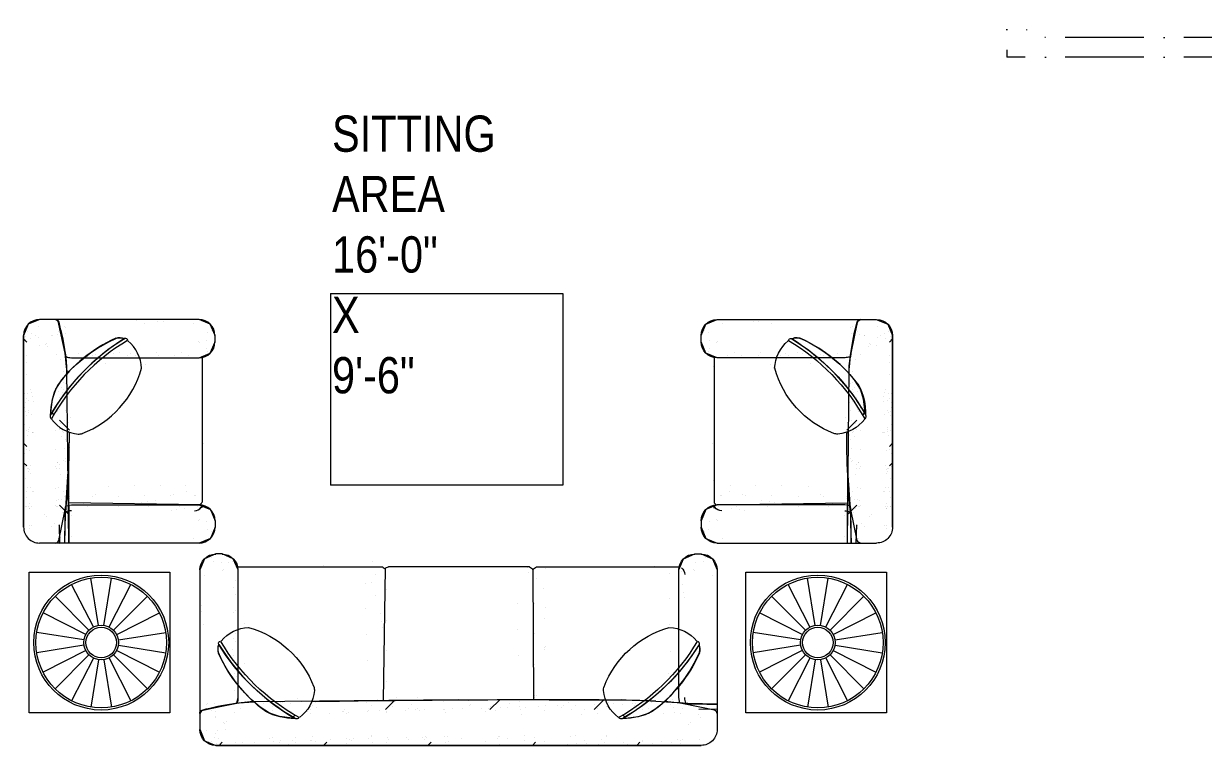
# Model space of a CAD drawing. Extents: x -454308 to 890911, y -14103 to 1343694.
# Drawn here: x 202009.6 to 202189.7, y 662261.1 to 662371.2 of the extents above; entities that cross this region are included whole.
import ezdxf

# ---------------------------------------------------------------- set-up
doc = ezdxf.new("R2010")
doc.units = 0
doc.header["$MEASUREMENT"] = 0
doc.linetypes.add('ACAD_ISO10W100', pattern=[18, 12, -3, 0, -3])
doc.layers.add('A-FURN', color=35, linetype='Continuous', lineweight=5)
doc.layers.add('TXT', color=42, linetype='Continuous', lineweight=25)
doc.layers.add('railing', color=162, linetype='Continuous')
doc.styles.get("Standard").update_dxf_attribs({"font": 'stylu.ttf', "height": 7})

# ---------------------------------------------------------------- blocks, each defined once
blk = doc.blocks.new('SIDE TABLE')
at = {"layer": 'A-FURN'}
for p, q in [((4047485.96, -8371758.1), (4047485.96, -8371740.23)), ((4047485.96, -8371740.23), (4047503.85, -8371740.23)), ((4047503.85, -8371740.23), (4047503.85, -8371758.1)), ((4047503.85, -8371758.1), (4047485.96, -8371758.1))]:
    blk.add_line(p, q, dxfattribs=at)
at = {"layer": 'A-FURN', "ltscale": 5}
for p, q in [((4047494.77, -8371746.98), (4047493.82, -8371740.96)), ((4047495.47, -8371746.98), (4047496.42, -8371740.96)), ((4047494.12, -8371747.19), (4047491.35, -8371741.77)), ((4047496.13, -8371747.19), (4047498.89, -8371741.77)), ((4047493.56, -8371747.6), (4047489.25, -8371743.29)), ((4047496.69, -8371747.6), (4047500.99, -8371743.29)), ((4047493.15, -8371748.16), (4047487.72, -8371745.4)), ((4047497.09, -8371748.16), (4047502.52, -8371745.4)), ((4047492.93, -8371748.82), (4047486.92, -8371747.87)), ((4047497.31, -8371748.82), (4047503.32, -8371747.87)), ((4047492.93, -8371749.51), (4047486.92, -8371750.47)), ((4047493.15, -8371750.17), (4047487.72, -8371752.94)), ((4047497.09, -8371750.17), (4047502.52, -8371752.94)), ((4047497.31, -8371749.51), (4047503.32, -8371750.47)), ((4047493.56, -8371750.73), (4047489.25, -8371755.04)), ((4047494.12, -8371751.14), (4047491.35, -8371756.57)), ((4047494.77, -8371751.35), (4047493.82, -8371757.37)), ((4047495.47, -8371751.35), (4047496.42, -8371757.37)), ((4047496.13, -8371751.14), (4047498.89, -8371756.57)), ((4047496.69, -8371750.73), (4047500.99, -8371755.04))]:
    blk.add_line(p, q, dxfattribs=at)
for radius in [8.58, 8.31, 2.21, 1.94]:
    blk.add_circle((4047495.12, -8371749.17), radius, dxfattribs=at)
blk = doc.blocks.new('3 STR')
at = {"layer": 'A-FURN', "lineweight": 13}
for p, q in [((4060826.48, -8377273.69), (4060826.48, -8377273.69)), ((4060827, -8377273.72), (4060827, -8377273.72)), ((4060827.4, -8377274.35), (4060827.4, -8377274.35)), ((4060901.75, -8377273.12), (4060827.65, -8377273.12)), ((4060827.78, -8377273.42), (4060827.78, -8377273.42)), ((4060828.12, -8377274.17), (4060828.12, -8377274.17)), ((4060828.66, -8377273.6), (4060828.18, -8377273.12)), ((4060828.22, -8377273.39), (4060828.22, -8377273.39)), ((4060830.67, -8377273.51), (4060830.67, -8377273.51)), ((4060831.82, -8377273.56), (4060831.82, -8377273.56)), ((4060832.62, -8377273.17), (4060832.62, -8377273.17)), ((4060833.57, -8377273.61), (4060833.57, -8377273.61)), ((4060835.91, -8377274.12), (4060835.91, -8377274.12)), ((4060836.39, -8377274.38), (4060836.39, -8377274.38)), ((4060836.46, -8377273.7), (4060836.46, -8377273.7)), ((4060837.33, -8377273.62), (4060837.33, -8377273.62)), ((4060837.59, -8377273.9), (4060837.59, -8377273.9)), ((4060838.7, -8377273.32), (4060838.7, -8377273.32)), ((4060839.36, -8377273.79), (4060839.36, -8377273.79)), ((4060839.77, -8377274.29), (4060839.77, -8377274.29)), ((4060839.88, -8377273.5), (4060839.88, -8377273.5)), ((4060842.05, -8377273.9), (4060842.05, -8377273.9)), ((4060842.25, -8377273.89), (4060842.25, -8377273.89)), ((4060842.46, -8377274.53), (4060842.46, -8377274.53)), ((4060842.93, -8377273.77), (4060842.93, -8377273.77)), ((4060844.6, -8377273.6), (4060844.11, -8377273.12)), ((4060845.15, -8377273.98), (4060845.15, -8377273.98)), ((4060847.56, -8377274.23), (4060847.56, -8377274.23)), ((4060847.68, -8377273.34), (4060847.68, -8377273.34)), ((4060848.04, -8377274.08), (4060848.04, -8377274.08)), ((4060848.44, -8377273.83), (4060848.44, -8377273.83)), ((4060848.69, -8377274.1), (4060848.69, -8377274.1)), ((4060850.94, -8377274.17), (4060850.94, -8377274.17)), ((4060851.43, -8377274.4), (4060851.43, -8377274.4)), ((4060851.45, -8377274.56), (4060851.45, -8377274.56)), ((4060851.54, -8377273.61), (4060851.54, -8377273.61)), ((4060853.76, -8377273.49), (4060853.76, -8377273.49)), ((4060853.84, -8377274.27), (4060853.84, -8377274.27)), ((4060854.03, -8377273.97), (4060854.03, -8377273.97)), ((4060856.73, -8377274.36), (4060856.73, -8377274.36)), ((4060857.11, -8377274.07), (4060857.11, -8377274.07)), ((4060859.22, -8377274.34), (4060859.22, -8377274.34)), ((4060859.38, -8377273.12), (4060859.38, -8377273.12)), ((4060859.54, -8377274.03), (4060859.54, -8377274.03)), ((4060859.63, -8377274.46), (4060859.63, -8377274.46)), ((4060859.8, -8377274.31), (4060859.8, -8377274.31)), ((4060860.54, -8377273.6), (4060860.05, -8377273.12)), ((4060862.52, -8377274.55), (4060862.52, -8377274.55)), ((4060862.74, -8377273.52), (4060862.74, -8377273.52)), ((4060863.09, -8377274.51), (4060863.09, -8377274.51)), ((4060863.19, -8377273.73), (4060863.19, -8377273.73)), ((4060865.14, -8377274.18), (4060865.14, -8377274.18)), ((4060868.82, -8377273.66), (4060868.82, -8377273.66)), ((4060870.65, -8377274.24), (4060870.65, -8377274.24)), ((4060870.88, -8377274.46), (4060870.88, -8377274.46)), ((4060870.9, -8377274.51), (4060870.9, -8377274.51)), ((4060871.04, -8377273.23), (4060871.04, -8377273.23)), ((4060872.17, -8377274.24), (4060872.17, -8377274.24)), ((4060874.75, -8377274.62), (4060874.75, -8377274.62)), ((4060874.85, -8377273.84), (4060874.85, -8377273.84)), ((4060875.49, -8377273.12), (4060875.49, -8377273.12)), ((4060876.47, -8377273.6), (4060875.99, -8377273.12)), ((4060876.24, -8377274.38), (4060876.24, -8377274.38)), ((4060877.8, -8377273.69), (4060877.8, -8377273.69)), ((4060878.39, -8377273.21), (4060878.39, -8377273.21)), ((4060878.83, -8377273.18), (4060878.83, -8377273.18)), ((4060881.28, -8377273.31), (4060881.28, -8377273.31)), ((4060881.75, -8377274.44), (4060881.75, -8377274.44)), ((4060882.53, -8377274.57), (4060882.53, -8377274.57)), ((4060882.69, -8377273.35), (4060882.69, -8377273.35)), ((4060883.47, -8377273.21), (4060883.47, -8377273.21)), ((4060883.87, -8377273.84), (4060883.87, -8377273.84)), ((4060884.18, -8377273.4), (4060884.18, -8377273.4)), ((4060886.15, -8377273.28), (4060886.15, -8377273.28)), ((4060886.51, -8377273.95), (4060886.51, -8377273.95)), ((4060887.07, -8377273.5), (4060887.07, -8377273.5)), ((4060887.23, -8377274.42), (4060887.23, -8377274.42)), ((4060887.34, -8377274.59), (4060887.34, -8377274.59)), ((4060889.97, -8377273.59), (4060889.97, -8377273.59)), ((4060890.48, -8377273.29), (4060890.48, -8377273.29)), ((4060891.49, -8377273.15), (4060891.49, -8377273.15)), ((4060892.41, -8377273.6), (4060891.93, -8377273.12)), ((4060892.86, -8377273.69), (4060892.86, -8377273.69)), ((4060892.86, -8377273.87), (4060892.86, -8377273.87)), ((4060894.35, -8377273.46), (4060894.35, -8377273.46)), ((4060895.76, -8377273.78), (4060895.76, -8377273.78)), ((4060897, -8377273.21), (4060897, -8377273.21)), ((4060897.25, -8377273.49), (4060897.25, -8377273.49)), ((4060898.16, -8377274.06), (4060898.16, -8377274.06)), ((4060898.53, -8377273.38), (4060898.53, -8377273.38)), ((4060898.66, -8377273.88), (4060898.66, -8377273.88)), ((4060898.93, -8377274.01), (4060898.93, -8377274.01)), ((4060901.55, -8377273.97), (4060901.55, -8377273.97)), ((4060825.22, -8377299.89), (4060825.22, -8377275.55)), ((4060826.22, -8377275.44), (4060826.22, -8377275.44)), ((4060827.68, -8377275), (4060827.68, -8377275)), ((4060827.96, -8377275.4), (4060827.96, -8377275.4)), ((4060828.85, -8377276.64), (4060828.85, -8377276.64)), ((4060829.05, -8377276.49), (4060829.05, -8377276.49)), ((4060829.12, -8377275.54), (4060829.12, -8377275.54)), ((4060899.82, -8377276.29), (4060899.82, -8377276.29)), ((4060900.07, -8377276.57), (4060900.07, -8377276.57)), ((4060904.18, -8377299.89), (4060904.18, -8377275.55)), ((4060826.99, -8377278.4), (4060826.99, -8377278.4)), ((4060827.59, -8377278.22), (4060827.59, -8377278.22)), ((4060827.63, -8377277.47), (4060827.63, -8377277.47)), ((4060827.69, -8377277.44), (4060827.69, -8377277.44)), ((4060829.31, -8377276.77), (4060829.31, -8377276.77)), ((4060830.5, -8377278.08), (4060830.5, -8377278.08)), ((4060835.37, -8377278.17), (4060835.37, -8377278.17)), ((4060836.02, -8377278.14), (4060836.02, -8377278.14)), ((4060836.27, -8377278.41), (4060836.27, -8377278.41)), ((4060838.69, -8377277.99), (4060838.69, -8377277.99)), ((4060839.24, -8377278.33), (4060839.24, -8377278.33)), ((4060841.61, -8377278.28), (4060841.61, -8377278.28)), ((4060842.11, -8377277.95), (4060842.11, -8377277.95)), ((4060845, -8377278.04), (4060845, -8377278.04)), ((4060847.03, -8377278.28), (4060847.03, -8377278.28)), ((4060847.12, -8377278.34), (4060847.12, -8377278.34)), ((4060847.67, -8377278.02), (4060847.67, -8377278.02)), ((4060847.9, -8377278.14), (4060847.9, -8377278.14)), ((4060850.79, -8377278.23), (4060850.79, -8377278.23)), ((4060850.9, -8377278.44), (4060850.9, -8377278.44)), ((4060852.71, -8377278.49), (4060852.71, -8377278.49)), ((4060853.69, -8377278.33), (4060853.69, -8377278.33)), ((4060853.75, -8377278.17), (4060853.75, -8377278.17)), ((4060856.58, -8377278.42), (4060856.58, -8377278.42)), ((4060858.69, -8377278.39), (4060858.69, -8377278.39)), ((4060862.73, -8377278.2), (4060862.73, -8377278.2)), ((4060868.81, -8377278.34), (4060868.81, -8377278.34)), ((4060874.32, -8377277.88), (4060874.32, -8377277.88)), ((4060877.79, -8377278.37), (4060877.79, -8377278.37)), ((4060883.46, -8377277.89), (4060883.46, -8377277.89)), ((4060885.97, -8377277.99), (4060885.97, -8377277.99)), ((4060895.93, -8377278), (4060895.93, -8377278)), ((4060897.63, -8377278.11), (4060897.63, -8377278.11)), ((4060898.52, -8377278.06), (4060898.52, -8377278.06)), ((4060901.27, -8377277.87), (4060901.27, -8377277.87)), ((4060901.61, -8377277.45), (4060901.61, -8377277.45)), ((4060826.24, -8377279.29), (4060826.24, -8377279.29)), ((4060826.36, -8377279.52), (4060826.36, -8377279.52)), ((4060827.42, -8377279.44), (4060827.42, -8377279.44)), ((4060829.14, -8377279.38), (4060829.14, -8377279.38)), ((4060831.15, -8377280.25), (4060831.15, -8377280.25)), ((4060831.4, -8377278.82), (4060831.4, -8377278.82)), ((4060831.87, -8377279.57), (4060831.87, -8377279.57)), ((4060832.03, -8377279.48), (4060832.03, -8377279.48)), ((4060832.13, -8377279.85), (4060832.13, -8377279.85)), ((4060834.93, -8377279.57), (4060834.93, -8377279.57)), ((4060835.1, -8377280.21), (4060835.1, -8377280.21)), ((4060836.38, -8377279.06), (4060836.38, -8377279.06)), ((4060837.47, -8377279.72), (4060837.47, -8377279.72)), ((4060837.82, -8377279.67), (4060837.82, -8377279.67)), ((4060839.08, -8377279.55), (4060839.08, -8377279.55)), ((4060840.14, -8377280.28), (4060840.14, -8377280.28)), ((4060840.72, -8377279.76), (4060840.72, -8377279.76)), ((4060842.05, -8377278.57), (4060842.05, -8377278.57)), ((4060842.45, -8377279.21), (4060842.45, -8377279.21)), ((4060842.95, -8377279.72), (4060842.95, -8377279.72)), ((4060842.98, -8377279.78), (4060842.98, -8377279.78)), ((4060843.05, -8377278.93), (4060843.05, -8377278.93)), ((4060843.61, -8377279.85), (4060843.61, -8377279.85)), ((4060845.81, -8377279.79), (4060845.81, -8377279.79)), ((4060846.51, -8377279.95), (4060846.51, -8377279.95)), ((4060847.37, -8377278.62), (4060847.37, -8377278.62)), ((4060848.57, -8377279.93), (4060848.57, -8377279.93)), ((4060849.4, -8377280.04), (4060849.4, -8377280.04)), ((4060850.74, -8377279.66), (4060850.74, -8377279.66)), ((4060851.44, -8377279.24), (4060851.44, -8377279.24)), ((4060852.3, -8377280.14), (4060852.3, -8377280.14)), ((4060853.5, -8377300.1), (4060853.19, -8377280.02)), ((4060855.01, -8377280.03), (4060853.56, -8377278.58)), ((4060854.08, -8377279.99), (4060854.08, -8377279.99)), ((4060854.61, -8377279.83), (4060854.61, -8377279.83)), ((4060854.71, -8377279.04), (4060854.71, -8377279.04)), ((4060857.11, -8377278.75), (4060857.11, -8377278.75)), ((4060857.51, -8377279.38), (4060857.51, -8377279.38)), ((4060858.22, -8377278.55), (4060858.22, -8377278.55)), ((4060858.48, -8377278.82), (4060858.48, -8377278.82)), ((4060859.48, -8377278.52), (4060859.48, -8377278.52)), ((4060860.87, -8377279.96), (4060860.87, -8377279.96)), ((4060862.38, -8377278.61), (4060862.38, -8377278.61)), ((4060862.4, -8377279.77), (4060862.4, -8377279.77)), ((4060862.56, -8377278.55), (4060862.56, -8377278.55)), ((4060863.82, -8377278.69), (4060863.82, -8377278.69)), ((4060865.27, -8377278.71), (4060865.27, -8377278.71)), ((4060866.26, -8377279.94), (4060866.26, -8377279.94)), ((4060866.37, -8377279.16), (4060866.37, -8377279.16)), ((4060866.5, -8377279.41), (4060866.5, -8377279.41)), ((4060868.17, -8377278.8), (4060868.17, -8377278.8)), ((4060869.33, -8377278.75), (4060869.33, -8377278.75)), ((4060871, -8377280.08), (4060869.5, -8377278.58)), ((4060869.58, -8377279.03), (4060869.58, -8377279.03)), ((4060870.34, -8377278.5), (4060870.34, -8377278.5)), ((4060871.06, -8377278.89), (4060871.06, -8377278.89)), ((4060872.17, -8377278.92), (4060872.17, -8377278.92)), ((4060872.57, -8377279.56), (4060872.57, -8377279.56)), ((4060873.96, -8377278.99), (4060873.96, -8377278.99)), ((4060874.05, -8377279.89), (4060874.05, -8377279.89)), ((4060874.21, -8377278.66), (4060874.21, -8377278.66)), ((4060874.92, -8377278.9), (4060874.92, -8377278.9)), ((4060876.07, -8377299.9), (4060876.16, -8377280.09)), ((4060876.85, -8377279.08), (4060876.85, -8377279.08)), ((4060877.92, -8377280.05), (4060877.92, -8377280.05)), ((4060878.02, -8377279.27), (4060878.02, -8377279.27)), ((4060879.75, -8377279.18), (4060879.75, -8377279.18)), ((4060880.43, -8377278.96), (4060880.43, -8377278.96)), ((4060880.69, -8377279.24), (4060880.69, -8377279.24)), ((4060881.56, -8377279.59), (4060881.56, -8377279.59)), ((4060882, -8377278.61), (4060882, -8377278.61)), ((4060882.64, -8377279.27), (4060882.64, -8377279.27)), ((4060883.87, -8377278.52), (4060883.87, -8377278.52)), ((4060886.95, -8377280.1), (4060885.44, -8377278.58)), ((4060885.54, -8377279.37), (4060885.54, -8377279.37)), ((4060885.71, -8377280), (4060885.71, -8377280)), ((4060885.87, -8377278.78), (4060885.87, -8377278.78)), ((4060886.03, -8377279.11), (4060886.03, -8377279.11)), ((4060887.23, -8377279.1), (4060887.23, -8377279.1)), ((4060887.63, -8377279.73), (4060887.63, -8377279.73)), ((4060888.43, -8377279.46), (4060888.43, -8377279.46)), ((4060889.58, -8377280.16), (4060889.58, -8377280.16)), ((4060889.68, -8377279.38), (4060889.68, -8377279.38)), ((4060891.33, -8377279.56), (4060891.33, -8377279.56)), ((4060891.54, -8377279.16), (4060891.54, -8377279.16)), ((4060891.79, -8377279.44), (4060891.79, -8377279.44)), ((4060892.85, -8377278.55), (4060892.85, -8377278.55)), ((4060893.66, -8377278.72), (4060893.66, -8377278.72)), ((4060894.22, -8377279.65), (4060894.22, -8377279.65)), ((4060896.62, -8377279.76), (4060896.62, -8377279.76)), ((4060897.12, -8377279.75), (4060897.12, -8377279.75)), ((4060897.13, -8377279.31), (4060897.13, -8377279.31)), ((4060897.37, -8377280.11), (4060897.37, -8377280.11)), ((4060897.53, -8377278.89), (4060897.53, -8377278.89)), ((4060898.93, -8377278.69), (4060898.93, -8377278.69)), ((4060904.18, -8377278.67), (4060901.38, -8377278.58)), ((4060830.48, -8377281.5), (4060830.48, -8377281.5)), ((4060831.06, -8377280.42), (4060831.06, -8377282.33)), ((4060855.2, -8377280.45), (4060855.2, -8377280.45)), ((4060858.42, -8377280.43), (4060858.42, -8377280.43)), ((4060876.29, -8377280.4), (4060876.29, -8377280.4)), ((4060876.33, -8377280.77), (4060876.33, -8377280.77)), ((4060876.55, -8377280.67), (4060876.55, -8377280.67)), ((4060830.76, -8377283.65), (4060830.76, -8377283.65)), ((4060830.86, -8377282.87), (4060830.86, -8377282.87)), ((4060853.33, -8377282.22), (4060853.33, -8377282.22)), ((4060853.74, -8377282.85), (4060853.74, -8377282.85)), ((4060897.07, -8377283.68), (4060897.07, -8377283.68)), ((4060830.49, -8377285.35), (4060830.49, -8377285.35)), ((4060830.56, -8377284.09), (4060830.56, -8377284.09)), ((4060830.6, -8377284.87), (4060830.6, -8377284.87)), ((4060830.81, -8377284.37), (4060830.81, -8377284.37)), ((4060831.14, -8377284.93), (4060831.14, -8377284.93)), ((4060832.01, -8377285.68), (4060832.01, -8377285.68)), ((4060876.32, -8377285.45), (4060876.32, -8377285.45)), ((4060896.83, -8377284.15), (4060896.83, -8377284.15)), ((4060830.33, -8377286.91), (4060830.33, -8377286.91)), ((4060850.76, -8377286.01), (4060850.76, -8377286.01)), ((4060853.33, -8377286.89), (4060853.33, -8377286.89)), ((4060873.92, -8377286.77), (4060873.92, -8377286.77)), ((4060830.23, -8377287.69), (4060830.23, -8377287.69)), ((4060830.73, -8377288.97), (4060830.73, -8377288.97)), ((4060853.73, -8377287.53), (4060853.73, -8377287.53)), ((4060877.78, -8377287.73), (4060877.78, -8377287.73)), ((4060877.8, -8377287.99), (4060877.8, -8377287.99)), ((4060878.05, -8377288.27), (4060878.05, -8377288.27)), ((4060897.09, -8377287.52), (4060897.09, -8377287.52)), ((4060825.35, -8377290.32), (4060825.35, -8377290.32)), ((4060830.35, -8377289.4), (4060830.35, -8377289.4)), ((4060830.69, -8377290.19), (4060830.69, -8377290.19)), ((4060831.06, -8377290.82), (4060831.06, -8377299.89)), ((4060831.14, -8377289.61), (4060831.14, -8377289.61)), ((4060850.62, -8377290.07), (4060850.62, -8377290.07)), ((4060873.78, -8377290.82), (4060873.78, -8377290.82)), ((4060876.32, -8377290.13), (4060876.32, -8377290.13)), ((4060825.83, -8377291.57), (4060825.83, -8377291.57)), ((4060832.06, -8377291.69), (4060832.06, -8377291.69)), ((4060853.01, -8377291.96), (4060853.01, -8377291.96)), ((4060853.11, -8377291.18), (4060853.11, -8377291.18)), ((4060853.72, -8377292.21), (4060853.72, -8377292.21)), ((4060877.77, -8377292.41), (4060877.77, -8377292.41)), ((4060896.94, -8377291.58), (4060896.94, -8377291.58)), ((4060825.46, -8377294.4), (4060825.46, -8377294.4)), ((4060825.56, -8377293.62), (4060825.56, -8377293.62)), ((4060830.3, -8377293.34), (4060830.3, -8377293.34)), ((4060830.72, -8377293.65), (4060830.72, -8377293.65)), ((4060831.13, -8377294.29), (4060831.13, -8377294.29)), ((4060850.57, -8377294), (4060850.57, -8377294)), ((4060852.85, -8377293.18), (4060852.85, -8377293.18)), ((4060877.93, -8377294.09), (4060877.93, -8377294.09)), ((4060825.23, -8377296.15), (4060825.23, -8377296.15)), ((4060825.29, -8377295.62), (4060825.29, -8377295.62)), ((4060830.74, -8377296.21), (4060830.74, -8377296.21)), ((4060830.99, -8377296.48), (4060830.99, -8377296.48)), ((4060851.97, -8377296.03), (4060851.97, -8377296.03)), ((4060873.73, -8377294.76), (4060873.73, -8377294.76)), ((4060876.31, -8377294.81), (4060876.31, -8377294.81)), ((4060896.89, -8377295.52), (4060896.89, -8377295.52)), ((4060899.11, -8377296.45), (4060899.11, -8377296.45)), ((4060899.21, -8377295.67), (4060899.21, -8377295.67)), ((4060830.32, -8377297.18), (4060830.32, -8377297.18)), ((4060850.58, -8377297.84), (4060850.58, -8377297.84)), ((4060851.4, -8377297.95), (4060851.4, -8377297.95)), ((4060853.71, -8377296.89), (4060853.71, -8377296.89)), ((4060877.76, -8377297.09), (4060877.76, -8377297.09)), ((4060898.95, -8377297.67), (4060898.95, -8377297.67)), ((4060825.87, -8377299.11), (4060825.87, -8377299.11)), ((4060828.63, -8377299.83), (4060828.63, -8377299.83)), ((4060828.81, -8377300.03), (4060828.81, -8377300.03)), ((4060830.72, -8377298.33), (4060830.72, -8377298.33)), ((4060831.12, -8377298.96), (4060831.12, -8377298.96)), ((4060852.05, -8377299.27), (4060852.05, -8377299.27)), ((4060875.36, -8377299.49), (4060875.36, -8377299.49)), ((4060876.61, -8377298.61), (4060876.61, -8377298.61)), ((4060896.91, -8377299.36), (4060896.91, -8377299.36)), ((4060898.68, -8377299.71), (4060898.68, -8377299.71)), ((4060900.59, -8377300.03), (4060900.59, -8377300.03)), ((4060900.77, -8377299.83), (4060900.77, -8377299.83)), ((4060903.53, -8377299.11), (4060903.53, -8377299.11)), ((4060826.94, -8377301.8), (4060826.94, -8377301.8)), ((4060827.28, -8377301.15), (4060827.28, -8377301.15)), ((4060828.47, -8377301.05), (4060828.47, -8377301.05)), ((4060829.68, -8377301), (4060829.68, -8377301)), ((4060830.17, -8377301.24), (4060830.17, -8377301.24)), ((4060831.01, -8377300.36), (4060853.1, -8377300.36)), ((4060832.44, -8377300.43), (4060832.44, -8377300.43)), ((4060844.1, -8377300.54), (4060844.1, -8377300.54)), ((4060851.63, -8377301.13), (4060851.63, -8377301.13)), ((4060875.54, -8377300.36), (4060854.02, -8377300.36)), ((4060875.26, -8377300.27), (4060875.26, -8377300.27)), ((4060876.6, -8377300.36), (4060898.53, -8377300.36)), ((4060877.98, -8377300.11), (4060877.98, -8377300.11)), ((4060894.68, -8377300.46), (4060894.68, -8377300.46)), ((4060900.93, -8377301.05), (4060900.93, -8377301.05)), ((4060902.12, -8377301.15), (4060902.12, -8377301.15)), ((4060902.45, -8377301.8), (4060902.45, -8377301.8)), ((4060828.62, -8377302.33), (4060827.65, -8377302.33)), ((4060900.77, -8377302.33), (4060901.75, -8377302.33))]:
    blk.add_line(p, q, dxfattribs=at)
at = {"layer": 'A-FURN', "ltscale": 5}
for p, q in [((4060835.88, -8377278.03), (4060834.44, -8377278.94)), ((4060837.39, -8377277.55), (4060835.88, -8377278.03)), ((4060839.77, -8377277.23), (4060837.39, -8377277.55)), ((4060837.7, -8377278.52), (4060838.66, -8377277.9)), ((4060838.66, -8377277.9), (4060839.17, -8377277.56)), ((4060839.17, -8377277.56), (4060839.68, -8377277.28)), ((4060839.68, -8377277.28), (4060839.77, -8377277.23)), ((4060889.8, -8377277.23), (4060892.18, -8377277.55)), ((4060889.88, -8377277.28), (4060889.8, -8377277.23)), ((4060890.4, -8377277.56), (4060889.88, -8377277.28)), ((4060890.91, -8377277.9), (4060890.4, -8377277.56)), ((4060891.87, -8377278.52), (4060890.91, -8377277.9)), ((4060892.18, -8377277.55), (4060893.69, -8377278.03)), ((4060893.69, -8377278.03), (4060895.13, -8377278.94)), ((4060833.13, -8377280.09), (4060832.1, -8377281.12)), ((4060834.08, -8377279.24), (4060833.13, -8377280.09)), ((4060833.24, -8377282.14), (4060835.45, -8377280.18)), ((4060834.44, -8377278.94), (4060834.08, -8377279.24)), ((4060835.45, -8377280.18), (4060836.73, -8377279.2)), ((4060836.73, -8377279.2), (4060837.7, -8377278.52)), ((4060892.84, -8377279.2), (4060891.87, -8377278.52)), ((4060894.11, -8377280.18), (4060892.84, -8377279.2)), ((4060896.32, -8377282.14), (4060894.11, -8377280.18)), ((4060895.13, -8377278.94), (4060895.49, -8377279.24)), ((4060895.49, -8377279.24), (4060896.44, -8377280.09)), ((4060896.44, -8377280.09), (4060897.46, -8377281.12)), ((4060832.1, -8377281.12), (4060830.85, -8377282.59)), ((4060897.46, -8377281.12), (4060898.71, -8377282.59)), ((4060830.29, -8377283.34), (4060829.58, -8377284.39)), ((4060830.85, -8377282.59), (4060830.29, -8377283.34)), ((4060830.97, -8377284.58), (4060831.87, -8377283.55)), ((4060831.87, -8377283.55), (4060833.24, -8377282.14)), ((4060897.7, -8377283.55), (4060896.32, -8377282.14)), ((4060898.59, -8377284.58), (4060897.7, -8377283.55)), ((4060898.71, -8377282.59), (4060899.27, -8377283.34)), ((4060899.27, -8377283.34), (4060899.98, -8377284.39)), ((4060829.58, -8377284.39), (4060828.61, -8377286.12)), ((4060829.34, -8377286.69), (4060830.14, -8377285.6)), ((4060830.14, -8377285.6), (4060830.97, -8377284.58)), ((4060899.42, -8377285.6), (4060898.59, -8377284.58)), ((4060900.23, -8377286.69), (4060899.42, -8377285.6)), ((4060899.98, -8377284.39), (4060900.95, -8377286.12)), ((4060828.07, -8377287.29), (4060828.01, -8377287.67)), ((4060828.61, -8377286.12), (4060828.07, -8377287.29)), ((4060828.14, -8377288.5), (4060829.34, -8377286.69)), ((4060901.42, -8377288.5), (4060900.23, -8377286.69)), ((4060900.95, -8377286.12), (4060901.49, -8377287.29)), ((4060901.49, -8377287.29), (4060901.55, -8377287.67)), ((4060828.01, -8377287.67), (4060828.03, -8377288.08)), ((4060828.03, -8377288.08), (4060828.09, -8377288.3)), ((4060828.09, -8377288.3), (4060828.14, -8377288.5)), ((4060901.47, -8377288.3), (4060901.42, -8377288.5)), ((4060901.53, -8377288.08), (4060901.47, -8377288.3)), ((4060901.55, -8377287.67), (4060901.53, -8377288.08))]:
    blk.add_line(p, q, dxfattribs=at)
at = {"layer": 'A-FURN', "ltscale": 0.005, "elevation": 0}
for points in [[(4060825.22, -8377277.98), (4060825.22, -8377275.6), (4060825.93, -8377273.83), (4060827.65, -8377273.12), (4060829.43, -8377273.12), (4060901.75, -8377273.12)], [(4060904.18, -8377279.43), (4060899.7, -8377279.51), (4060892.41, -8377279.98), (4060864.68, -8377280.05), (4060832.92, -8377279.74), (4060830.35, -8377279.48), (4060825.47, -8377278.41), (4060825.22, -8377277.98), (4060825.22, -8377275.6), (4060825.93, -8377273.83)], [(4060825.22, -8377299.89), (4060825.22, -8377277.98), (4060825.32, -8377278.31), (4060825.61, -8377278.51), (4060830.35, -8377279.48), (4060830.89, -8377279.54), (4060831.06, -8377280.42), (4060831.06, -8377299.89), (4060830.34, -8377301.61), (4060828.62, -8377302.33), (4060827.65, -8377302.33), (4060825.93, -8377301.61), (4060825.22, -8377299.89)], [(4060904.18, -8377299.89), (4060904.18, -8377277.98), (4060904.07, -8377278.31), (4060903.79, -8377278.51), (4060899.05, -8377279.48), (4060898.5, -8377279.54), (4060898.34, -8377280.42), (4060898.34, -8377299.89), (4060899.05, -8377301.61), (4060900.77, -8377302.33), (4060901.75, -8377302.33), (4060903.47, -8377301.61), (4060904.18, -8377299.89)]]:
    blk.add_lwpolyline(points, dxfattribs=at)
at = {"layer": 'A-FURN', "lineweight": 13}
for centre, radius, start, end in [((4060827.65, -8377275.55), 2.43, 90, 180), ((4060901.75, -8377275.55), 2.43, 359.9062, 90.0938), ((4060825.76, -8377277.98), 0.547, 180, 253.7857), ((4060833.9, -8377250), 29.69, 253.7857, 263.1317), ((4060833.38, -8377262.6), 17.15, 259.8178, 270.4271), ((4060828.62, -8377280.42), 2.43, 0, 21.1393), ((4060878.66, -8374916.59), 2363.52, 269.11919, 270.21629), ((4060887.58, -8377134.62), 145.47, 270, 272.8563), ((4060891.15, -8377206.26), 73.75, 273.8956, 276.8683), ((4060901.7, -8377280.42), 2.43, 158.8607, 180), ((4060879.92, -8376313.87), 965.82, 271.18953, 271.43919), ((4060827.65, -8377299.89), 2.43, 180, 270), ((4060828.62, -8377299.89), 2.43, 270, 0), ((4060852.48, -8377299.23), 1.28, 305.695, 319.0468), ((4060854.25, -8377299.06), 1.28, 231.649, 234.305), ((4060854.14, -8377299.47), 0.902, 224.6893, 262.2824), ((4060874.93, -8377299.12), 1.39, 296.3663, 325.5402), ((4060877.21, -8377299.12), 1.39, 214.4598, 243.6337), ((4060900.77, -8377299.89), 2.43, 180, 270), ((4060897.98, -8377299.18), 1.28, 305.695, 0), ((4060901.75, -8377299.89), 2.43, 270, 0), ((4060847.58, -8377292.41), 9.68, 304.7268, 305.695)]:
    blk.add_arc(centre, radius, start, end, dxfattribs=at)
at = {"layer": 'A-FURN'}
for centre, radius, start, end in [((4060848.61, -8377296.46), 22.53, 126.211, 155.6473), ((4060855.95, -8377305.57), 32.63, 119.7403, 148.4853), ((4060856.05, -8377305.48), 32.18, 119.0947, 149.1796), ((4060839.59, -8377286.57), 9.34, 88.8606, 117.33), ((4060839.39, -8377277.97), 0.478, 39.8439, 118.628), ((4060840, -8377277.65), 0.478, 39.8439, 118.628), ((4060836.9, -8377282.06), 5.87, 5.7587, 53.0793), ((4060892.67, -8377282.06), 5.87, 126.9207, 174.2413), ((4060873.51, -8377305.48), 32.18, 30.8204, 60.9053), ((4060889.57, -8377277.65), 0.478, 61.372, 140.1561), ((4060889.97, -8377286.57), 9.34, 62.67, 91.1394), ((4060873.61, -8377305.57), 32.63, 31.5147, 60.2597), ((4060890.17, -8377277.97), 0.478, 61.372, 140.1561), ((4060880.95, -8377296.46), 22.53, 24.3527, 53.789), ((4060828.64, -8377276.66), 15, 285.5795, 338.8469), ((4060837.89, -8377280.96), 4.87, 346.6525, 354.1346), ((4060891.67, -8377280.96), 4.87, 185.8654, 193.3475), ((4060900.92, -8377276.66), 15, 201.1531, 254.4205), ((4060830, -8377287.78), 1.99, 162.4808, 201.9814), ((4060899.56, -8377287.78), 1.99, 338.0186, 17.5192), ((4060828.44, -8377288.68), 0.342, 154.9879, 265.1659), ((4060832.89, -8377285.43), 5.69, 219.3724, 267.7984), ((4060896.68, -8377285.43), 5.69, 272.2016, 320.6276), ((4060901.12, -8377288.68), 0.342, 274.8341, 25.0121)]:
    blk.add_arc(centre, radius, start, end, dxfattribs=at)
blk = doc.blocks.new('RERWERW')
at = {"layer": 'A-FURN', "lineweight": 13}
for p, q in [((4056535.4, -8377629.22), (4056534.42, -8377629.22)), ((4056562.71, -8377629.22), (4056563.68, -8377629.22)), ((4056533.72, -8377629.75), (4056533.72, -8377629.75)), ((4056534.05, -8377630.4), (4056534.05, -8377630.4)), ((4056535.24, -8377630.5), (4056535.24, -8377630.5)), ((4056536.45, -8377630.55), (4056536.45, -8377630.55)), ((4056536.94, -8377630.31), (4056536.94, -8377630.31)), ((4056537.79, -8377631.19), (4056559.87, -8377631.19)), ((4056539.22, -8377631.12), (4056539.22, -8377631.12)), ((4056550.87, -8377631.01), (4056550.87, -8377631.01)), ((4056556.61, -8377631.09), (4056556.61, -8377631.09)), ((4056562.86, -8377630.5), (4056562.86, -8377630.5)), ((4056564.05, -8377630.4), (4056564.05, -8377630.4)), ((4056564.38, -8377629.75), (4056564.38, -8377629.75)), ((4056531.99, -8377631.66), (4056531.99, -8377656)), ((4056532.64, -8377632.44), (4056532.64, -8377632.44)), ((4056535.41, -8377631.72), (4056535.41, -8377631.72)), ((4056535.58, -8377631.52), (4056535.58, -8377631.52)), ((4056537.49, -8377633.22), (4056537.49, -8377633.22)), ((4056537.83, -8377640.73), (4056537.83, -8377631.66)), ((4056537.89, -8377632.59), (4056537.89, -8377632.59)), ((4056558.82, -8377632.28), (4056558.82, -8377632.28)), ((4056558.84, -8377632.19), (4056558.84, -8377632.19)), ((4056560.27, -8377631.45), (4056559.96, -8377651.53)), ((4056560.61, -8377631.83), (4056560.61, -8377631.83)), ((4056562.52, -8377631.51), (4056562.52, -8377631.51)), ((4056562.7, -8377631.72), (4056562.7, -8377631.72)), ((4056565.46, -8377632.43), (4056565.46, -8377632.43)), ((4056566.11, -8377631.65), (4056566.11, -8377656)), ((4056537.09, -8377634.37), (4056537.09, -8377634.37)), ((4056557.36, -8377633.71), (4056557.36, -8377633.71)), ((4056558.18, -8377633.6), (4056558.18, -8377633.6)), ((4056560.49, -8377634.66), (4056560.49, -8377634.66)), ((4056560.88, -8377633.87), (4056560.88, -8377633.87)), ((4056532, -8377635.4), (4056532, -8377635.4)), ((4056532.07, -8377635.93), (4056532.07, -8377635.93)), ((4056537.51, -8377635.34), (4056537.51, -8377635.34)), ((4056537.77, -8377635.07), (4056537.77, -8377635.07)), ((4056558.75, -8377635.52), (4056558.75, -8377635.52)), ((4056558.82, -8377636.03), (4056558.82, -8377636.03)), ((4056561.04, -8377635.09), (4056561.04, -8377635.09)), ((4056561.14, -8377635.88), (4056561.14, -8377635.88)), ((4056532.23, -8377637.15), (4056532.23, -8377637.15)), ((4056532.33, -8377637.93), (4056532.33, -8377637.93)), ((4056537.07, -8377638.21), (4056537.07, -8377638.21)), ((4056537.5, -8377637.9), (4056537.5, -8377637.9)), ((4056537.9, -8377637.26), (4056537.9, -8377637.26)), ((4056557.34, -8377637.55), (4056557.34, -8377637.55)), ((4056559.62, -8377638.37), (4056559.62, -8377638.37)), ((4056532.6, -8377639.98), (4056532.6, -8377639.98)), ((4056538.83, -8377639.86), (4056538.83, -8377639.86)), ((4056558.87, -8377639.97), (4056558.87, -8377639.97)), ((4056559.78, -8377639.59), (4056559.78, -8377639.59)), ((4056559.89, -8377640.37), (4056559.89, -8377640.37)), ((4056560.5, -8377639.34), (4056560.5, -8377639.34)), ((4056532.12, -8377641.23), (4056532.12, -8377641.23)), ((4056537.12, -8377642.15), (4056537.12, -8377642.15)), ((4056537.46, -8377641.36), (4056537.46, -8377641.36)), ((4056537.91, -8377641.94), (4056537.91, -8377641.94)), ((4056557.39, -8377641.48), (4056557.39, -8377641.48)), ((4056537, -8377643.86), (4056537, -8377643.86)), ((4056537.51, -8377642.58), (4056537.51, -8377642.58)), ((4056559.02, -8377644.02), (4056559.02, -8377644.02)), ((4056560.5, -8377644.02), (4056560.5, -8377644.02)), ((4056537.11, -8377644.64), (4056537.11, -8377644.64)), ((4056557.54, -8377645.54), (4056557.54, -8377645.54)), ((4056560.1, -8377644.66), (4056560.1, -8377644.66)), ((4056537.27, -8377646.2), (4056537.27, -8377646.2)), ((4056537.33, -8377647.46), (4056537.33, -8377647.46)), ((4056537.37, -8377646.68), (4056537.37, -8377646.68)), ((4056537.58, -8377647.18), (4056537.58, -8377647.18)), ((4056537.92, -8377646.62), (4056537.92, -8377646.62)), ((4056538.78, -8377645.87), (4056538.78, -8377645.87)), ((4056558.77, -8377647.39), (4056558.77, -8377647.39)), ((4056537.54, -8377647.9), (4056537.54, -8377647.9)), ((4056537.64, -8377648.68), (4056537.64, -8377648.68)), ((4056537.83, -8377651.13), (4056537.83, -8377649.22)), ((4056559, -8377647.87), (4056559, -8377647.87)), ((4056560.11, -8377649.33), (4056560.11, -8377649.33)), ((4056560.51, -8377648.7), (4056560.51, -8377648.7)), ((4056537.25, -8377650.05), (4056537.25, -8377650.05)), ((4056561.97, -8377651.1), (4056561.97, -8377651.1)), ((4056565.19, -8377651.12), (4056565.19, -8377651.12)), ((4056533.01, -8377652.26), (4056533.01, -8377652.26)), ((4056533.14, -8377652.03), (4056533.14, -8377652.03)), ((4056534.2, -8377652.11), (4056534.2, -8377652.11)), ((4056535.91, -8377652.17), (4056535.91, -8377652.17)), ((4056537.93, -8377651.3), (4056537.93, -8377651.3)), ((4056538.17, -8377652.73), (4056538.17, -8377652.73)), ((4056538.65, -8377651.98), (4056538.65, -8377651.98)), ((4056538.81, -8377652.07), (4056538.81, -8377652.07)), ((4056538.9, -8377651.7), (4056538.9, -8377651.7)), ((4056539.96, -8377652.28), (4056539.96, -8377652.28)), ((4056541.68, -8377652.37), (4056541.68, -8377652.37)), ((4056541.7, -8377651.98), (4056541.7, -8377651.98)), ((4056541.88, -8377651.34), (4056541.88, -8377651.34)), ((4056542.37, -8377652.59), (4056542.37, -8377652.59)), ((4056542.62, -8377652.31), (4056542.62, -8377652.31)), ((4056543.15, -8377652.49), (4056543.15, -8377652.49)), ((4056543.49, -8377651.96), (4056543.49, -8377651.96)), ((4056543.93, -8377652.93), (4056543.93, -8377652.93)), ((4056544.24, -8377651.83), (4056544.24, -8377651.83)), ((4056544.58, -8377652.27), (4056544.58, -8377652.27)), ((4056544.6, -8377651.88), (4056544.6, -8377651.88)), ((4056545.8, -8377653.03), (4056545.8, -8377653.03)), ((4056545.86, -8377652), (4056545.86, -8377652)), ((4056546.91, -8377651.27), (4056546.91, -8377651.27)), ((4056548.89, -8377651.45), (4056547.37, -8377652.97)), ((4056547.47, -8377652.18), (4056547.47, -8377652.18)), ((4056547.49, -8377651.79), (4056547.49, -8377651.79)), ((4056547.64, -8377651.55), (4056547.64, -8377651.55)), ((4056547.8, -8377652.77), (4056547.8, -8377652.77)), ((4056547.96, -8377652.44), (4056547.96, -8377652.44)), ((4056548.82, -8377652.98), (4056548.82, -8377652.98)), ((4056549.16, -8377652.45), (4056549.16, -8377652.45)), ((4056549.22, -8377652.34), (4056549.22, -8377652.34)), ((4056549.56, -8377651.81), (4056549.56, -8377651.81)), ((4056549.72, -8377651.83), (4056549.72, -8377651.83)), ((4056549.75, -8377651.77), (4056549.75, -8377651.77)), ((4056549.83, -8377652.62), (4056549.83, -8377652.62)), ((4056550.37, -8377652.08), (4056550.37, -8377652.08)), ((4056550.39, -8377651.7), (4056550.39, -8377651.7)), ((4056551.51, -8377651.39), (4056551.51, -8377651.39)), ((4056551.61, -8377652.17), (4056551.61, -8377652.17)), ((4056552.58, -8377651.76), (4056552.58, -8377651.76)), ((4056553.26, -8377651.99), (4056553.26, -8377651.99)), ((4056553.28, -8377651.6), (4056553.28, -8377651.6)), ((4056553.47, -8377652.38), (4056553.47, -8377652.38)), ((4056553.72, -8377652.11), (4056553.72, -8377652.11)), ((4056554.15, -8377652.93), (4056554.15, -8377652.93)), ((4056554.79, -8377653), (4056554.79, -8377653)), ((4056555.35, -8377651.62), (4056555.35, -8377651.62)), ((4056555.59, -8377652.82), (4056555.59, -8377652.82)), ((4056556.16, -8377651.9), (4056556.16, -8377651.9)), ((4056556.18, -8377651.51), (4056556.18, -8377651.51)), ((4056557.51, -8377651.89), (4056557.51, -8377651.89)), ((4056558.21, -8377652.31), (4056558.21, -8377652.31)), ((4056558.55, -8377651.79), (4056558.55, -8377651.79)), ((4056559.05, -8377651.8), (4056559.05, -8377651.8)), ((4056559.06, -8377652.24), (4056559.06, -8377652.24)), ((4056559.07, -8377651.41), (4056559.07, -8377651.41)), ((4056559.3, -8377651.44), (4056559.3, -8377651.44)), ((4056559.46, -8377652.66), (4056559.46, -8377652.66)), ((4056561.78, -8377651.53), (4056560.34, -8377652.97)), ((4056560.86, -8377651.57), (4056560.86, -8377651.57)), ((4056560.86, -8377652.85), (4056560.86, -8377652.85)), ((4056561.38, -8377651.72), (4056561.38, -8377651.72)), ((4056561.48, -8377652.51), (4056561.48, -8377652.51)), ((4056566.11, -8377652.88), (4056563.31, -8377652.97)), ((4056563.88, -8377652.8), (4056563.88, -8377652.8)), ((4056564.28, -8377652.17), (4056564.28, -8377652.17)), ((4056565, -8377653), (4056565, -8377653)), ((4056565.25, -8377652.73), (4056565.25, -8377652.73)), ((4056566.25, -8377653.03), (4056566.25, -8377653.03)), ((4056533.76, -8377653.15), (4056533.76, -8377653.15)), ((4056534.36, -8377653.33), (4056534.36, -8377653.33)), ((4056534.41, -8377654.08), (4056534.41, -8377654.08)), ((4056534.46, -8377654.11), (4056534.46, -8377654.11)), ((4056536.08, -8377654.78), (4056536.08, -8377654.78)), ((4056537.28, -8377653.47), (4056537.28, -8377653.47)), ((4056542.15, -8377653.38), (4056542.15, -8377653.38)), ((4056542.79, -8377653.41), (4056542.79, -8377653.41)), ((4056543.04, -8377653.14), (4056543.04, -8377653.14)), ((4056545.4, -8377653.66), (4056545.4, -8377653.66)), ((4056545.46, -8377653.56), (4056545.46, -8377653.56)), ((4056546.02, -8377653.22), (4056546.02, -8377653.22)), ((4056547.91, -8377653.55), (4056547.91, -8377653.55)), ((4056548.38, -8377653.27), (4056548.38, -8377653.27)), ((4056548.88, -8377653.6), (4056548.88, -8377653.6)), ((4056551.78, -8377653.51), (4056551.78, -8377653.51)), ((4056553.8, -8377653.27), (4056553.8, -8377653.27)), ((4056553.89, -8377653.21), (4056553.89, -8377653.21)), ((4056554.45, -8377653.53), (4056554.45, -8377653.53)), ((4056554.67, -8377653.41), (4056554.67, -8377653.41)), ((4056557.67, -8377653.11), (4056557.67, -8377653.11)), ((4056557.86, -8377653.54), (4056557.86, -8377653.54)), ((4056559.49, -8377653.06), (4056559.49, -8377653.06)), ((4056559.56, -8377653.44), (4056559.56, -8377653.44)), ((4056560.45, -8377653.49), (4056560.45, -8377653.49)), ((4056560.46, -8377653.22), (4056560.46, -8377653.22)), ((4056560.52, -8377653.38), (4056560.52, -8377653.38)), ((4056563.2, -8377653.67), (4056563.2, -8377653.67)), ((4056563.36, -8377653.13), (4056563.36, -8377653.13)), ((4056563.54, -8377654.1), (4056563.54, -8377654.1)), ((4056565.46, -8377653.16), (4056565.46, -8377653.16)), ((4056533, -8377656.11), (4056533, -8377656.11)), ((4056534.46, -8377656.55), (4056534.46, -8377656.55)), ((4056534.73, -8377656.15), (4056534.73, -8377656.15)), ((4056535.63, -8377654.92), (4056535.63, -8377654.92)), ((4056535.83, -8377655.06), (4056535.83, -8377655.06)), ((4056535.89, -8377656.01), (4056535.89, -8377656.01)), ((4056561.75, -8377655.26), (4056561.75, -8377655.26)), ((4056562.01, -8377654.98), (4056562.01, -8377654.98)), ((4056533.26, -8377657.86), (4056533.26, -8377657.86)), ((4056533.77, -8377657.83), (4056533.77, -8377657.83)), ((4056534.17, -8377657.2), (4056534.17, -8377657.2)), ((4056563.69, -8377658.43), (4056534.42, -8377658.43)), ((4056534.55, -8377658.13), (4056534.55, -8377658.13)), ((4056534.89, -8377657.38), (4056534.89, -8377657.38)), ((4056535.43, -8377657.95), (4056534.95, -8377658.43)), ((4056535, -8377658.16), (4056535, -8377658.16)), ((4056537.45, -8377658.04), (4056537.45, -8377658.04)), ((4056538.6, -8377657.99), (4056538.6, -8377657.99)), ((4056539.4, -8377658.38), (4056539.4, -8377658.38)), ((4056540.32, -8377658.33), (4056540.32, -8377658.33)), ((4056540.34, -8377657.94), (4056540.34, -8377657.94)), ((4056540.76, -8377658.36), (4056540.76, -8377658.36)), ((4056542.68, -8377657.43), (4056542.68, -8377657.43)), ((4056543.16, -8377657.17), (4056543.16, -8377657.17)), ((4056543.22, -8377658.24), (4056543.22, -8377658.24)), ((4056543.24, -8377657.85), (4056543.24, -8377657.85)), ((4056543.68, -8377657.11), (4056543.68, -8377657.11)), ((4056544.11, -8377657.93), (4056544.11, -8377657.93)), ((4056544.36, -8377657.65), (4056544.36, -8377657.65)), ((4056544.47, -8377656.98), (4056544.47, -8377656.98)), ((4056544.63, -8377658.2), (4056544.63, -8377658.2)), ((4056545.4, -8377658.34), (4056545.4, -8377658.34)), ((4056545.47, -8377658.23), (4056545.47, -8377658.23)), ((4056545.81, -8377657.71), (4056545.81, -8377657.71)), ((4056546.11, -8377658.14), (4056546.11, -8377658.14)), ((4056546.13, -8377657.76), (4056546.13, -8377657.76)), ((4056546.55, -8377657.26), (4056546.55, -8377657.26)), ((4056546.65, -8377658.05), (4056546.65, -8377658.05)), ((4056548.08, -8377658.27), (4056548.08, -8377658.27)), ((4056548.44, -8377657.6), (4056548.44, -8377657.6)), ((4056548.83, -8377657.66), (4056548.83, -8377657.66)), ((4056549.01, -8377658.05), (4056549.01, -8377658.05)), ((4056549.03, -8377657.66), (4056549.03, -8377657.66)), ((4056549.17, -8377657.13), (4056549.17, -8377657.13)), ((4056549.23, -8377657.02), (4056549.23, -8377657.02)), ((4056549.28, -8377656.96), (4056549.28, -8377656.96)), ((4056549.7, -8377657.78), (4056549.7, -8377657.78)), ((4056551.37, -8377657.95), (4056550.89, -8377658.43)), ((4056551.9, -8377657.96), (4056551.9, -8377657.96)), ((4056551.92, -8377657.57), (4056551.92, -8377657.57)), ((4056552.42, -8377658.25), (4056552.42, -8377658.25)), ((4056553.42, -8377658.4), (4056553.42, -8377658.4)), ((4056554.34, -8377657.95), (4056553.86, -8377658.43)), ((4056554.34, -8377657.32), (4056554.34, -8377657.32)), ((4056554.46, -8377658.21), (4056554.46, -8377658.21)), ((4056554.79, -8377657.68), (4056554.79, -8377657.68)), ((4056554.8, -8377657.86), (4056554.8, -8377657.86)), ((4056554.82, -8377657.47), (4056554.82, -8377657.47)), ((4056555.21, -8377657.72), (4056555.21, -8377657.72)), ((4056555.47, -8377657.45), (4056555.47, -8377657.45)), ((4056556.28, -8377658.09), (4056556.28, -8377658.09)), ((4056557.69, -8377657.77), (4056557.69, -8377657.77)), ((4056557.71, -8377657.38), (4056557.71, -8377657.38)), ((4056558.21, -8377657.15), (4056558.21, -8377657.15)), ((4056558.22, -8377656.99), (4056558.22, -8377656.99)), ((4056558.31, -8377657.94), (4056558.31, -8377657.94)), ((4056558.93, -8377658.34), (4056558.93, -8377658.34)), ((4056559.18, -8377658.06), (4056559.18, -8377658.06)), ((4056560.1, -8377657.49), (4056560.1, -8377657.49)), ((4056560.46, -8377658.17), (4056560.46, -8377658.17)), ((4056560.53, -8377658.06), (4056560.53, -8377658.06)), ((4056560.59, -8377657.67), (4056560.59, -8377657.67)), ((4056560.61, -8377657.28), (4056560.61, -8377657.28)), ((4056560.81, -8377657.58), (4056560.81, -8377657.58)), ((4056560.87, -8377657.53), (4056560.87, -8377657.53)), ((4056563.48, -8377657.58), (4056563.48, -8377657.58)), ((4056563.5, -8377657.19), (4056563.5, -8377657.19)), ((4056563.89, -8377657.48), (4056563.89, -8377657.48))]:
    blk.add_line(p, q, dxfattribs=at)
at = {"layer": 'A-FURN', "ltscale": 5}
for p, q in [((4056534.79, -8377643.88), (4056534.81, -8377643.47)), ((4056534.85, -8377644.26), (4056534.79, -8377643.88)), ((4056534.81, -8377643.47), (4056534.87, -8377643.25)), ((4056534.87, -8377643.25), (4056534.92, -8377643.05)), ((4056534.92, -8377643.05), (4056536.11, -8377644.86)), ((4056535.38, -8377645.43), (4056534.85, -8377644.26)), ((4056536.35, -8377647.16), (4056535.38, -8377645.43)), ((4056536.11, -8377644.86), (4056536.92, -8377645.95)), ((4056537.06, -8377648.21), (4056536.35, -8377647.16)), ((4056536.92, -8377645.95), (4056537.74, -8377646.97)), ((4056537.74, -8377646.97), (4056538.64, -8377648)), ((4056537.63, -8377648.96), (4056537.06, -8377648.21)), ((4056538.88, -8377650.43), (4056537.63, -8377648.96)), ((4056538.64, -8377648), (4056540.01, -8377649.41)), ((4056540.01, -8377649.41), (4056542.23, -8377651.37)), ((4056539.9, -8377651.46), (4056538.88, -8377650.43)), ((4056540.85, -8377652.31), (4056539.9, -8377651.46)), ((4056541.21, -8377652.61), (4056540.85, -8377652.31)), ((4056542.65, -8377653.52), (4056541.21, -8377652.61)), ((4056542.23, -8377651.37), (4056543.5, -8377652.35)), ((4056543.5, -8377652.35), (4056544.47, -8377653.03)), ((4056544.47, -8377653.03), (4056545.43, -8377653.65)), ((4056544.16, -8377654), (4056542.65, -8377653.52)), ((4056546.54, -8377654.32), (4056544.16, -8377654)), ((4056545.43, -8377653.65), (4056545.94, -8377653.99)), ((4056545.94, -8377653.99), (4056546.46, -8377654.27)), ((4056546.46, -8377654.27), (4056546.54, -8377654.32))]:
    blk.add_line(p, q, dxfattribs=at)
at = {"layer": 'A-FURN', "ltscale": 0.005, "elevation": 0}
for points in [[(4056531.99, -8377631.66), (4056531.99, -8377653.57), (4056532.1, -8377653.24), (4056532.38, -8377653.04), (4056537.12, -8377652.07), (4056537.67, -8377652.01), (4056537.83, -8377651.13), (4056537.83, -8377631.66), (4056537.12, -8377629.94), (4056535.4, -8377629.22), (4056534.42, -8377629.22), (4056532.7, -8377629.94), (4056531.99, -8377631.66)], [(4056566.11, -8377631.65), (4056566.11, -8377653.56), (4056566, -8377653.23), (4056565.72, -8377653.04), (4056560.98, -8377652.07), (4056560.44, -8377652.01), (4056560.27, -8377651.13), (4056560.27, -8377631.65), (4056560.98, -8377629.93), (4056562.71, -8377629.22), (4056563.68, -8377629.22), (4056565.4, -8377629.93), (4056566.11, -8377631.65)], [(4056566.11, -8377651.55), (4056539.69, -8377651.81), (4056537.12, -8377652.07), (4056532.24, -8377653.14), (4056531.99, -8377653.57), (4056531.99, -8377655.95), (4056532.7, -8377657.72)], [(4056566.11, -8377652.12), (4056561.63, -8377652.04), (4056554.34, -8377651.57), (4056566.11, -8377651.52)], [(4056531.99, -8377653.57), (4056531.99, -8377655.95), (4056532.7, -8377657.72), (4056534.42, -8377658.43), (4056536.2, -8377658.43), (4056563.69, -8377658.43)]]:
    blk.add_lwpolyline(points, dxfattribs=at)
at = {"layer": 'A-FURN', "lineweight": 13}
for centre, radius, start, end in [((4056534.42, -8377631.66), 2.43, 90, 180), ((4056535.4, -8377631.66), 2.43, 0, 90), ((4056562.71, -8377631.65), 2.43, 90, 180), ((4056563.68, -8377631.65), 2.43, 0, 90), ((4056554.36, -8377639.14), 9.68, 54.305, 55.2732), ((4056559.26, -8377632.32), 1.28, 40.9532, 54.305), ((4056560.92, -8377632.08), 0.902, 97.7176, 135.3107), ((4056559.91, -8377632.36), 1.28, 0, 54.305), ((4056561.02, -8377632.49), 1.28, 125.695, 128.351), ((4056535.4, -8377651.13), 2.43, 338.8607, 0), ((4056563.63, -8377651.13), 2.43, 180, 201.1393), ((4056532.54, -8377653.57), 0.547, 106.2143, 180), ((4056540.67, -8377681.55), 29.69, 96.8683, 106.2143), ((4056540.15, -8377668.95), 17.15, 89.5729, 100.1822), ((4056549.43, -8377651.77), 0.333, 75.1283, 170.2568), ((4056549.51, -8377796.92), 145.47, 87.1437, 90), ((4056553.09, -8377725.29), 73.75, 83.1317, 86.1044), ((4056541.86, -8378617.68), 965.82, 88.56081, 88.81047), ((4056534.42, -8377656), 2.43, 180, 270), ((4056563.68, -8377656), 2.43, 269.9062, 0.0938)]:
    blk.add_arc(centre, radius, start, end, dxfattribs=at)
at = {"layer": 'A-FURN'}
for centre, radius, start, end in [((4056539.66, -8377646.12), 5.69, 92.2016, 140.6276), ((4056535.41, -8377654.89), 15, 21.1531, 74.4205), ((4056536.77, -8377643.77), 1.99, 158.0186, 197.5192), ((4056535.22, -8377642.87), 0.342, 94.8341, 205.0121), ((4056562.73, -8377625.98), 32.63, 211.5147, 240.2597), ((4056562.82, -8377626.07), 32.18, 210.8204, 240.9053), ((4056555.38, -8377635.09), 22.53, 204.3527, 233.789), ((4056543.67, -8377649.49), 5.87, 306.9207, 354.2413), ((4056544.66, -8377650.59), 4.87, 5.8654, 13.3475), ((4056546.36, -8377644.98), 9.34, 242.67, 271.1394), ((4056546.17, -8377653.58), 0.478, 241.372, 320.1561), ((4056546.77, -8377653.9), 0.478, 241.372, 320.1561)]:
    blk.add_arc(centre, radius, start, end, dxfattribs=at)
blk = doc.blocks.new('WEWEQW')
at = {"layer": 'A-FURN'}
for p in [(4047434.55, -8371661.93), (4047463.79, -8371697.37)]:
    blk.add_line(p, (4047434.55, -8371697.37), dxfattribs=at)
at = {"layer": 'A-FURN', "ltscale": 5}
for p, q in [((4047463.79, -8371661.93), (4047434.55, -8371661.93)), ((4047463.79, -8371697.37), (4047463.79, -8371661.93))]:
    blk.add_line(p, q, dxfattribs=at)

msp = doc.modelspace()

# ---------------------------------------------------------------- linework, layer by layer
at = {"layer": 'railing', "linetype": 'ACAD_ISO10W100', "lineweight": 0}
for p, q in [((202159.721, 662530.129), (202159.721, 662366.135)), ((202162.721, 662530.129), (202162.721, 662369.135)), ((202198.721, 662369.135), (202162.721, 662369.135)), ((202198.721, 662366.135), (202159.721, 662366.135))]:
    msp.add_line(p, q, dxfattribs=at)

# ---------------------------------------------------------------- block references
at = {"layer": 'A-FURN', "xscale": -1}
for name, p, rotation in [('WEWEQW', (8573753.881, -3385133.761), 270), ('3 STR', (-3858788.686, -7715012.045), 180)]:
    msp.add_blockref(name, p, dxfattribs=dict(at, rotation=rotation))
at = {"layer": 'A-FURN', "lineweight": -3, "rotation": 270}
msp.add_blockref('RERWERW', (8579668.081, 4718858.068), dxfattribs=at)
at = {"layer": 'A-FURN', "lineweight": -3, "xscale": -1, "rotation": 90}
msp.add_blockref('RERWERW', (-8175516.156, 4718858.068), dxfattribs=at)
at = {"layer": 'A-FURN', "xscale": 1.200000000000728, "yscale": 1.199999999999818, "zscale": 1.199999999999999}
for p in [(-4654972.65, 10708375.771), (-4654863.279, 10708375.771)]:
    msp.add_blockref('SIDE TABLE', p, dxfattribs=at)

# ---------------------------------------------------------------- texts
at = {"layer": 'TXT', "lineweight": 25, "insert": (202056.721, 662357.201), "char_height": 5.52888, "width": 0.19631, "attachment_point": 1}
msp.add_mtext('{\\fArial Narrow|b0|i0|c0|p34;SITTING AREA\\P  16\'-0" X 9\'-6"}', dxfattribs=at)

doc.saveas('drawing.dxf')
